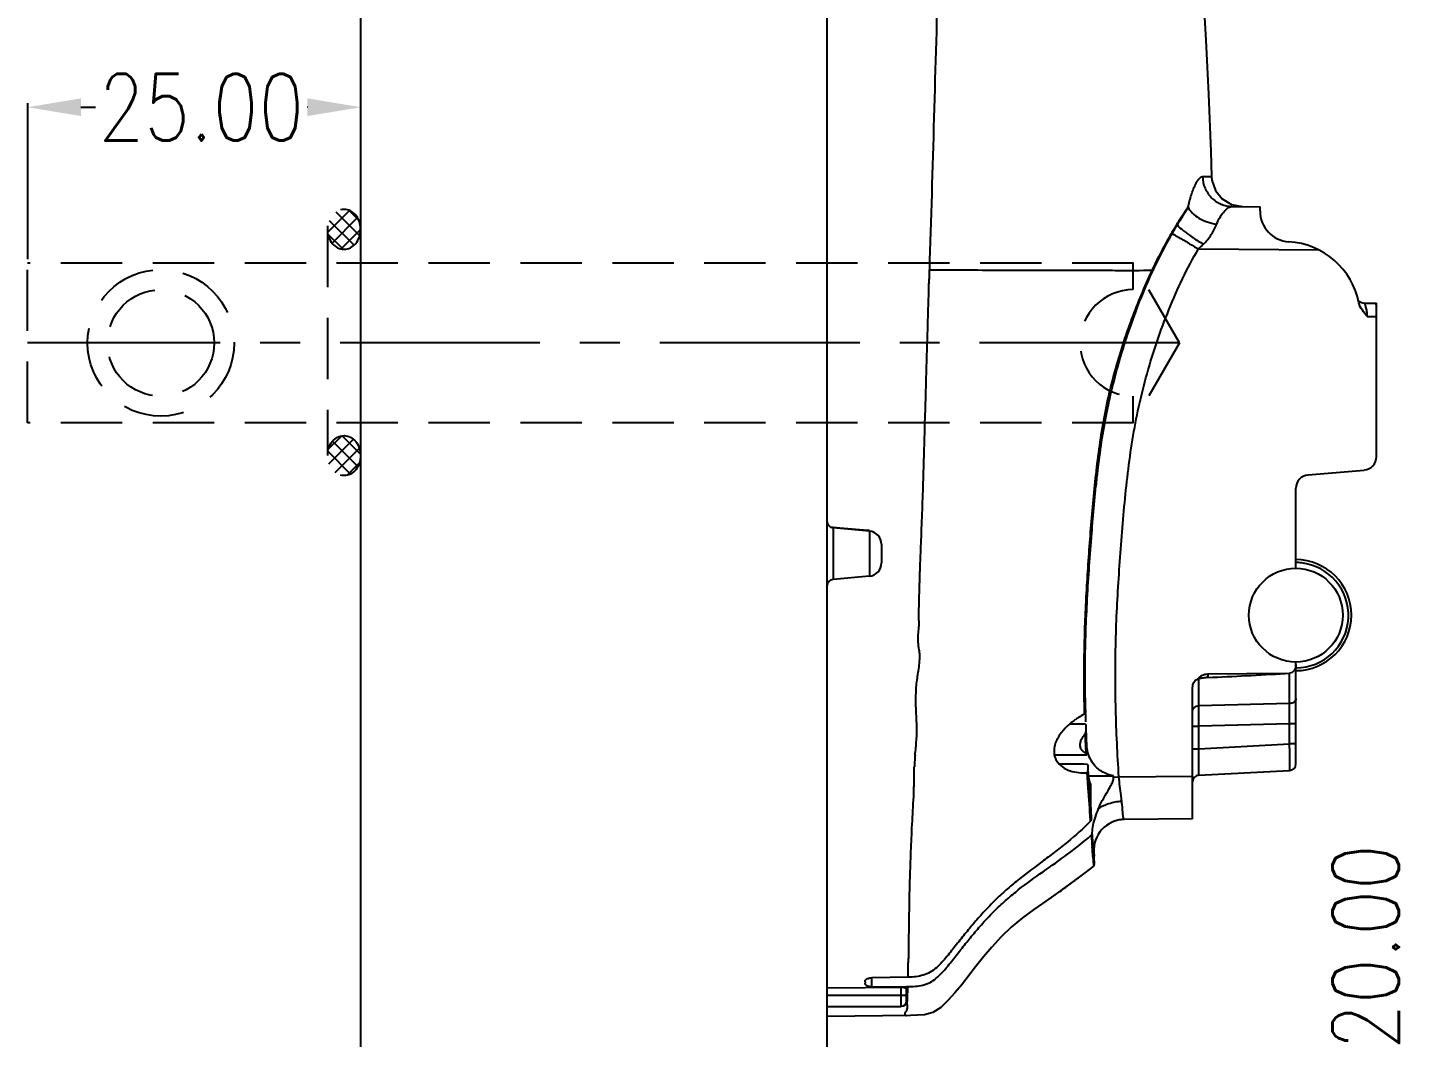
# Model space of a CAD drawing. Header units: millimetres. Extents: x 21466 to 22834, y -21631 to -20664.
# Drawn here: x 21677.8 to 21781.6, y -20911.7 to -20835.8 of the extents above; entities that cross this region are included whole.
import ezdxf

# ---------------------------------------------------------------- set-up
doc = ezdxf.new("R2010")
doc.units = ezdxf.units.MM
doc.header["$LTSCALE"] = 8
doc.linetypes.add('CENTER', pattern=[2, 1.25, -0.25, 0.25, -0.25])
doc.linetypes.add('HIDDEN', pattern=[0.375, 0.25, -0.125])
doc.layers.get('DEFPOINTS').update_dxf_attribs({"color": 6})
for name, color, linetype in [('Cav-cor', 30, 'Continuous'), ('PRODUCT', 1, 'Continuous'), ('WT', 4, 'Continuous')]:
    doc.layers.add(name, color=color, linetype=linetype)
doc.layers.add('dim', color=3, linetype='Continuous', lineweight=15)
doc.styles.get("Standard").update_dxf_attribs({"font": 'txt.shx', "width": 0.8, "bigfont": 'chineset.shx'})
doc.dimstyles.new('ISO-25', dxfattribs={"dimtxt": 5, "dimasz": 4, "dimexe": 0.3, "dimexo": 0.3, "dimtad": 0, "dimzin": 1, "dimdsep": 46, "dimtxsty": 'Standard', "dimcen": 0, "dimclrd": 3, "dimclre": 3, "dimclrt": 3, "dimazin": 0, "dimtfac": 1, "dimtofl": 0, "dimtmove": 0, "dimatfit": 0, "dimfxl": 0, "dimarcsym": 0})

# ---------------------------------------------------------------- blocks, each defined once
blk = doc.blocks.new('20160823.084159')
at = {"layer": 'Cav-cor', "color": 241}
for p, q in [((-8.83, 225.99), (-8.83, -38.06)), ((19.36, 177.46), (20.05, 177.47)), ((21.53, 175.37), (22.33, 175.21)), ((21.6, 175.22), (23.68, 175.2)), ((23.68, 174.88), (23.68, 175.2)), ((19.06, 172.03), (28.11, 171.95)), ((15.57, 170.43), (15.54, 170.37)), ((15.62, 170.4), (15.59, 170.34)), ((31.51, 167.96), (32.34, 167.96)), ((32.42, 156.42), (32.42, 167.96)), ((31.72, 166.95), (32.42, 166.95)), ((27.29, 155.05), (31.51, 155.42)), ((26.37, 148.04), (26.37, 154.05)), ((-8.54, 151.14), (-8.37, 151.12)), ((-8.37, 151.12), (-7.85, 151.08)), ((-8.37, 151.08), (-8.37, 147.21)), ((-5.64, 150.84), (-8.37, 151.08)), ((-7.85, 151.08), (-5.78, 150.9)), ((-5.64, 150.84), (-5.64, 147.45)), ((-4.73, 149.84), (-4.73, 148.44)), ((-5.64, 147.45), (-8.37, 147.21)), ((10.67, 145.37), (10.66, 145.14)), ((10.66, 145.14), (10.65, 144.98)), ((25.56, 140.13), (19.75, 140.08)), ((25.56, 140.13), (25.9, 140.15)), ((25.9, 137.88), (25.9, 140.15)), ((26.37, 133.35), (26.37, 141)), ((18.62, 129.21), (18.62, 139.09)), ((19.1, 137.71), (19.1, 139.74)), ((10.49, 137.2), (10.49, 137.09)), ((25.9, 137.88), (19.1, 137.71)), ((9.42, 136.35), (10.59, 136.35)), ((10.59, 136.31), (10.59, 136.35)), ((18.62, 136.18), (19.1, 136.18)), ((25.9, 136.35), (19.1, 136.18)), ((19.1, 134.49), (19.1, 136.18)), ((25.9, 134.85), (25.9, 136.35)), ((26.37, 136.35), (25.9, 136.35)), ((19.1, 134.49), (25.9, 134.85)), ((26.37, 134.85), (25.9, 134.85)), ((8.25, 134.04), (10.69, 134.04)), ((10.69, 134.04), (10.69, 134.07)), ((18.62, 134.49), (19.1, 134.49)), ((10.77, 132.72), (10.76, 132.84)), ((19.1, 132.49), (25.9, 132.85)), ((10.68, 132.69), (10.69, 132.57)), ((10.77, 132.72), (10.78, 132.58)), ((10.77, 132.44), (12.69, 132.44)), ((10.8, 132.23), (10.82, 132.23)), ((10.8, 132.23), (10.8, 132.23)), ((12.69, 132.35), (12.69, 132.44)), ((12.69, 132.35), (13.09, 132.38)), ((13.09, 132.38), (18.62, 132.43)), ((10.94, 130.17), (10.94, 130.12)), ((10.94, 130.12), (10.97, 129.71)), ((10.97, 129.71), (11, 129.43)), ((11, 129.43), (11.01, 129.25)), ((18.62, 129.21), (13.48, 129.17)), ((11.01, 127.99), (11.05, 127.52)), ((11.19, 126.81), (11.16, 127.24)), ((11.2, 126.7), (11.22, 126.41)), ((11.18, 125.66), (10.54, 125.17)), ((11.13, 126.4), (11.15, 126.09)), ((11.15, 126.09), (11.18, 125.7)), ((11.18, 125.7), (11.18, 125.66)), ((11.26, 125.84), (11.26, 125.84)), ((9.66, 124.51), (8.29, 123.5)), ((10.54, 125.17), (9.66, 124.51)), ((8.29, 123.5), (7.79, 123.15)), ((7.92, 123.25), (6.71, 122.41)), ((7.92, 123.25), (7.98, 123.29)), ((-2.73, 117.33), (-5.47, 117.28)), ((-5.47, 116.61), (-5.47, 117.28)), ((-8.83, 116.52), (-5.96, 116.55)), ((-5.97, 116.98), (-5.97, 116.87)), ((-5.96, 116.55), (-3.25, 116.58)), ((-5.47, 116.61), (-2.85, 116.62)), ((-3.25, 115.13), (-3.25, 116.58)), ((-2.85, 116.62), (-2.75, 116.62)), ((-2.85, 115.54), (-2.85, 116.38)), ((-2.77, 115.98), (-2.76, 116.28)), ((-2.85, 115.94), (-8.83, 115.94)), ((-8.83, 115.13), (-3.25, 115.13)), ((-2.56, 114.44), (-8.83, 114.38))]:
    blk.add_line(p, q, dxfattribs=at)
for points in [[(15.83, 210.01), (16.7, 208.19), (17.59, 205.21), (18.22, 202.05), (18.71, 198.7), (19.09, 195.2), (19.39, 191.55), (19.62, 187.71), (19.82, 183.65), (19.99, 179.35), (20.05, 177.47)], [(20.05, 177.47), (20.07, 177.19), (20.33, 176.42), (20.84, 175.79), (21.53, 175.37)], [(6.71, 122.41), (5.84, 121.78), (5, 121.09), (4.24, 120.36), (3.54, 119.59), (2.92, 118.85), (2.33, 118.1), (1.26, 116.73)], [(1.26, 116.73), (0.78, 116.14), (0.28, 115.59), (-0.29, 115.06), (-0.89, 114.68), (-1.51, 114.5), (-2.56, 114.44)]]:
    blk.add_lwpolyline(points, dxfattribs=at)
blk.add_circle((26.37, 144.52), 3.52, dxfattribs=at)
for centre, radius, start, end in [((41.5, 158.91), 28.34, 145.0073, 147.758), ((25.99, 174.88), 2.31, 180, 266.4167), ((44.53, 157.06), 31.89, 149.4783, 151.096), ((42.96, 157.99), 30.06, 148.0514, 149.4873), ((42.61, 158.2), 29.61, 148.0571, 149.6576), ((41.89, 158.65), 28.81, 147.7541, 148.0473), ((47.75, 155.3), 35.56, 151.1177, 154.8189), ((46.39, 156.07), 33.94, 150.2879, 155.0293), ((43.49, 157.68), 30.63, 149.6519, 150.211), ((31.18, 159.84), 17.19, 133.141, 134.8488), ((25.49, 166.85), 5.73, 11.296, 86.4167), ((31.51, 168.46), 0.502, 219.9714, 269.9997), ((32.34, 168.46), 0.502, 269.9979, 279.7642), ((59.65, 150.2), 48.45, 159.9261, 167.1859), ((59.39, 150.26), 48.18, 161.4494, 166.6993), ((57.83, 150.65), 46.58, 167.2299, 168.2015), ((58.07, 150.59), 46.82, 166.7218, 167.4522), ((57.79, 150.66), 46.53, 167.4522, 168.2312), ((86.01, 146.5), 75.06, 172.9757, 173.3274), ((31.42, 156.42), 1, 275, 0), ((94.2, 145.55), 83.3, 173.3293, 174.0998), ((27.37, 154.05), 1, 95, 180), ((-8.33, 151.58), 0.5, 180.0017, 265.0001), ((-5.87, 149.89), 1.01, 75.9019, 85.0032), ((-5.73, 149.84), 1, 0.0001, 85), ((-5.73, 148.44), 1, 275, 0), ((26.37, 144.52), 4.17, 270, 90), ((26.37, 144.51), 3.95, 270.0129, 83.9173), ((26.37, 144.5), 3.97, 83.9357, 89.6647), ((-8.33, 146.71), 0.5, 95, 180), ((142.66, 138.67), 132.16, 177.1, 177.2389), ((112.25, 140.04), 101.72, 179.725, 181.5985), ((19.76, 139.08), 1, 90.497, 140.9199), ((4.93, 483.9), 344.38, 272.4673, 273.4358), ((68.88, 140.5), 49.13, 180.4873, 180.7777), ((13.49, 131.52), 6.32, 118.3004, 123.0138), ((127.08, 140.39), 116.56, 181.5592, 181.9133), ((13.44, 131.6), 6.23, 123.0204, 125.5534), ((134.22, 140.63), 123.7, 181.9999, 182.2439), ((142.32, 140.82), 131.88, 182.2814, 182.6017), ((141.25, 140.91), 130.74, 182.2479, 182.6376), ((150.74, 141.34), 140.24, 182.6373, 182.9722), ((28.73, 131.31), 31.06, 175.0231, 175.4632), ((146.83, 141.02), 136.4, 182.5984, 182.8872), ((12.98, 134.81), 2.32, 183.8714, 198.8285), ((13.05, 134.83), 2.39, 198.8307, 213.6842), ((11.94, 132.54), 14.22, 176.459, 177.6231), ((17.52, 132.19), 19.81, 175.4442, 176.4479), ((169.66, 142.37), 159.18, 183.259, 183.4329), ((13.09, 134.86), 2.44, 213.6742, 217.5458), ((25.87, 133.35), 0.5, 273, 359.9999), ((10.39, 136.58), 3.9, 270.0328, 274.2762), ((173.04, 142.47), 162.65, 183.4897, 183.6153), ((184.74, 143.21), 174.37, 183.6155, 183.7552), ((201.54, 144.31), 191.21, 183.7553, 183.9508), ((180.61, 143.03), 170.16, 183.5222, 183.6396), ((180.28, 143.01), 169.82, 183.5221, 183.6397), ((12.96, 132.7), 2.18, 186.2949, 189.3416), ((13.17, 132.73), 2.4, 189.2782, 192.0574), ((187.58, 143.47), 177.14, 183.6397, 183.7762), ((199.83, 144.29), 189.41, 183.7769, 183.9438), ((19.12, 132), 0.5, 93.0005, 180.0091), ((-24.6, 132.16), 22.31, 357.4065, 358.6619), ((284.49, 150.07), 274.35, 183.9562, 184.2083), ((278.29, 149.73), 268.06, 183.9516, 184.1837), ((13.51, 126.85), 2.31, 90.5, 184.0383), ((13.5, 126.87), 2.3, 108.9517, 112.2701), ((13.5, 126.84), 2.33, 90.5739, 108.8986), ((13.51, 126.85), 2.32, 132.2036, 145.9225), ((-117.53, 117.92), 128.94, 3.7675, 4.0877), ((-10.42, 125.17), 21.68, 4.0377, 4.3557), ((13.49, 126.86), 2.3, 162.9737, 164.4773), ((11.06, 125.82), 0.201, 307.4921, 3.7752), ((-173.24, 113.65), 184.9, 3.7821, 3.9561), ((-45.2, 197.56), 91.36, 306.715, 307.2811), ((-19.86, 163.19), 48.65, 304.902, 305.7203), ((-26.43, 172.34), 59.92, 305.7169, 306.7439), ((-56.38, 118.67), 53.67, 357.452, 357.8151), ((-3.25, 115.54), 0.402, 270, 0)]:
    blk.add_arc(centre, radius, start, end, dxfattribs=at)
at = {"layer": 'Cav-cor', "color": 241, "extrusion": (0, 0, -1)}
for centre, major_axis, ratio, start_param, end_param in [((25.87, 140.81), (-0.007, 0.653), 0.765986, 1.584371, 3.102807), ((-5.97, 135.19), (-287.9, 1.78), 0.006171, 4.654314, 4.661693)]:
    blk.add_ellipse(centre, major_axis=major_axis, ratio=ratio, start_param=start_param, end_param=end_param, dxfattribs=at)
at = {"layer": 'Cav-cor', "color": 241}
for points, knots in [([(-0.25, 200.59), (-0.32, 198.19), (-0.51, 191.95), (-0.8, 181.9), (-1.02, 174.26), (-1.14, 170.45)], [0, 0, 0, 0, 0.239211, 0.620484, 1, 1, 1, 1]), ([(18.28, 175.16), (18.35, 175.48), (18.47, 175.93), (18.66, 176.48), (18.8, 176.82), (18.95, 177.09), (19.1, 177.31), (19.26, 177.45), (19.36, 177.46)], [0, 0, 0, 0, 0.375783, 0.536661, 0.676168, 0.79234, 0.884179, 1, 1, 1, 1]), ([(19.36, 177.46), (19.37, 177.16), (19.5, 176.58), (20, 175.84), (20.73, 175.34), (21.32, 175.22), (21.6, 175.22)], [0, 0, 0, 0, 0.25213, 0.50293, 0.752029, 1, 1, 1, 1]), ([(17.49, 173.86), (17.56, 173.98), (17.83, 174.41), (18.09, 174.84), (18.28, 175.16)], [0, 0, 0, 0, 0.271667, 1, 1, 1, 1]), ([(18.28, 175.16), (18.36, 175), (18.6, 174.69), (19.1, 174.32), (19.72, 174.04), (20.18, 173.92), (20.42, 173.88)], [0, 0, 0, 0, 0.206674, 0.449578, 0.719326, 1, 1, 1, 1]), ([(20.42, 173.88), (20.5, 174.08), (20.67, 174.42), (20.94, 174.8), (21.16, 175.02), (21.35, 175.16), (21.51, 175.22), (21.6, 175.22)], [0, 0, 0, 0, 0.340823, 0.623245, 0.740429, 0.841403, 1, 1, 1, 1]), ([(17.49, 173.86), (17.48, 173.84), (17.52, 173.76), (17.61, 173.67), (17.79, 173.51), (18.02, 173.33), (18.32, 173.11), (18.79, 172.78), (19.17, 172.54), (19.43, 172.38)], [0, 0, 0, 0, 0.026955, 0.086634, 0.180303, 0.304915, 0.455546, 0.626278, 1, 1, 1, 1]), ([(19.43, 172.38), (19.66, 172.6), (20.04, 173.07), (20.31, 173.61), (20.42, 173.88)], [0, 0, 0, 0, 0.520865, 1, 1, 1, 1]), ([(17.09, 173.2), (17.08, 173.2), (17.09, 173.19), (17.09, 173.19), (17.11, 173.18), (17.13, 173.17), (17.18, 173.14), (17.24, 173.1), (17.32, 173.05), (17.42, 172.99), (17.54, 172.92), (17.72, 172.82), (17.97, 172.67), (18.31, 172.47), (18.68, 172.25), (18.93, 172.1), (19.06, 172.03)], [0, 0, 0, 0, 0.001228, 0.004849, 0.010855, 0.019229, 0.043008, 0.076016, 0.11791, 0.168265, 0.226651, 0.292497, 0.443874, 0.61672, 0.804681, 1, 1, 1, 1]), ([(13.09, 132.38), (12.98, 134.07), (12.81, 137.45), (12.81, 141.68), (12.94, 145.06), (13.09, 147.6), (13.28, 150.13), (13.55, 153.5), (13.94, 156.87), (14.56, 160.19), (15.18, 162.66), (15.93, 165.08), (16.82, 167.47), (17.84, 169.8), (18.63, 171.3), (19.06, 172.03)], [0, 0, 0, 0, 0.124962, 0.249921, 0.312406, 0.374886, 0.437365, 0.499842, 0.624827, 0.687304, 0.749791, 0.812333, 0.87494, 0.937517, 1, 1, 1, 1]), ([(-2.21, 134), (-2.17, 134.38), (-2.12, 134.94), (-2.07, 135.69), (-2.08, 136.26), (-2.11, 136.82), (-2.14, 137.39), (-2.15, 137.95), (-2.15, 138.52), (-2.13, 139.09), (-2.07, 139.65), (-1.97, 140.21), (-1.89, 140.77), (-1.85, 141.25), (-1.86, 141.63), (-1.91, 142.01), (-1.98, 142.38), (-1.99, 142.76), (-1.97, 143.14), (-1.91, 143.61), (-1.92, 144.18), (-1.93, 144.75), (-1.91, 145.32), (-1.9, 145.89), (-1.88, 146.65), (-1.85, 147.6), (-1.81, 148.74), (-1.75, 150.26), (-1.67, 152.16), (-1.6, 154.45), (-1.53, 156.73), (-1.47, 159.02), (-1.41, 160.92), (-1.37, 162.45), (-1.34, 163.59), (-1.3, 164.73), (-1.27, 165.68), (-1.25, 166.45), (-1.24, 167.02), (-1.22, 167.59), (-1.2, 168.16), (-1.18, 168.73), (-1.18, 169.21), (-1.16, 169.59), (-1.12, 169.97), (-1.11, 170.26), (-1.14, 170.45)], [0, 0, 0, 0, 0.030996, 0.046481, 0.061959, 0.077466, 0.092984, 0.108503, 0.124043, 0.139598, 0.155134, 0.170686, 0.186306, 0.201915, 0.209698, 0.217503, 0.233112, 0.240867, 0.248659, 0.264312, 0.279923, 0.295537, 0.311156, 0.326778, 0.342403, 0.373661, 0.404928, 0.436202, 0.498776, 0.561386, 0.624025, 0.686683, 0.749345, 0.780675, 0.812005, 0.843334, 0.874662, 0.890326, 0.90599, 0.921653, 0.937321, 0.952982, 0.968631, 0.976483, 0.984371, 1, 1, 1, 1]), ([(-1.14, 170.45), (0.07, 170.45), (2.25, 170.45), (5.21, 170.44), (7.63, 170.43), (9.67, 170.45), (11.41, 170.44), (13.35, 170.41), (14.71, 170.42), (15.57, 170.43)], [0, 0, 0, 0, 0.217448, 0.390995, 0.53197, 0.651906, 0.755972, 0.845204, 1, 1, 1, 1]), ([(15.54, 170.37), (14.99, 169.2), (13.96, 166.71), (12.68, 162.78), (11.76, 158.59), (11.32, 155), (11.05, 152.11), (10.82, 149.24), (10.58, 145.66), (10.43, 141.41), (10.45, 138.59), (10.49, 137.2)], [0, 0, 0, 0, 0.114906, 0.238145, 0.3657, 0.494449, 0.558723, 0.622798, 0.750248, 0.876353, 1, 1, 1, 1]), ([(15.59, 170.34), (15.13, 169.35), (13.66, 165.78), (12.2, 160.67), (11.39, 155.03), (11, 150.47), (10.66, 145.77), (10.5, 141.26), (10.53, 138.41), (10.57, 137.2)], [0, 0, 0, 0, 0.095176, 0.333265, 0.465098, 0.596931, 0.744313, 0.891696, 1, 1, 1, 1]), ([(15.57, 170.43), (15.58, 170.42), (15.59, 170.39), (15.6, 170.36), (15.59, 170.34)], [0, 0, 0, 0, 0.306255, 1, 1, 1, 1]), ([(31.72, 166.95), (31.6, 167.11), (31.35, 167.41), (31.15, 167.77), (31.11, 167.97)], [0, 0, 0, 0, 0.501318, 1, 1, 1, 1]), ([(31.51, 167.96), (31.51, 167.96), (31.52, 167.95), (31.52, 167.94), (31.53, 167.91), (31.54, 167.88), (31.55, 167.83), (31.58, 167.76), (31.61, 167.65), (31.65, 167.51), (31.68, 167.33), (31.71, 167.15), (31.71, 167.02), (31.72, 166.95)], [0, 0, 0, 0, 0.005002, 0.020187, 0.045286, 0.079871, 0.123382, 0.175197, 0.301063, 0.45214, 0.622966, 0.807879, 1, 1, 1, 1]), ([(32.34, 167.96), (32.34, 167.96), (32.34, 167.95), (32.34, 167.94), (32.35, 167.91), (32.36, 167.88), (32.38, 167.84), (32.4, 167.76), (32.41, 167.71), (32.42, 167.66)], [0, 0, 0, 0, 0.016601, 0.066696, 0.14967, 0.264143, 0.408417, 0.580575, 1, 1, 1, 1]), ([(18.62, 139.09), (18.62, 139.21), (18.68, 139.47), (18.86, 139.67), (18.98, 139.71)], [0, 0, 0, 0, 0.502602, 1, 1, 1, 1]), ([(19.75, 139.83), (19.64, 139.83), (19.42, 139.8), (19.21, 139.76), (19.1, 139.74)], [0, 0, 0, 0, 0.501189, 1, 1, 1, 1]), ([(26.37, 138.26), (26.37, 138.21), (26.35, 138.11), (26.24, 137.98), (26.08, 137.9), (25.96, 137.88), (25.9, 137.88)], [0, 0, 0, 0, 0.219414, 0.457633, 0.720519, 1, 1, 1, 1]), ([(10.57, 137.2), (10.57, 137.19), (10.56, 137.14), (10.52, 137.11), (10.49, 137.09)], [0, 0, 0, 0, 0.217177, 1, 1, 1, 1]), ([(18.62, 137.33), (18.62, 137.38), (18.65, 137.48), (18.76, 137.6), (18.92, 137.68), (19.04, 137.71), (19.1, 137.71)], [0, 0, 0, 0, 0.219414, 0.457633, 0.720519, 1, 1, 1, 1]), ([(19.1, 136.18), (19.1, 136.32), (19.09, 136.83), (19.09, 137.34), (19.1, 137.71)], [0, 0, 0, 0, 0.2825, 1, 1, 1, 1]), ([(25.9, 136.35), (25.9, 136.49), (25.9, 137), (25.9, 137.51), (25.9, 137.88)], [0, 0, 0, 0, 0.282548, 1, 1, 1, 1]), ([(9.81, 136.67), (9.59, 136.51), (9.17, 136.16), (8.7, 135.64), (8.41, 135.15), (8.26, 134.75), (8.2, 134.34), (8.24, 133.94), (8.38, 133.6), (8.66, 133.24), (9.12, 132.92), (9.74, 132.72), (10.18, 132.68), (10.4, 132.68)], [0, 0, 0, 0, 0.135589, 0.276592, 0.348611, 0.420472, 0.490062, 0.555448, 0.616209, 0.673487, 0.78253, 0.890345, 1, 1, 1, 1]), ([(10.18, 134.77), (10.18, 134.8), (10.19, 134.9), (10.21, 135), (10.24, 135.08)], [0, 0, 0, 0, 0.243188, 1, 1, 1, 1]), ([(10.24, 135.08), (10.25, 135.12), (10.33, 135.3), (10.44, 135.46), (10.54, 135.57)], [0, 0, 0, 0, 0.252873, 1, 1, 1, 1]), ([(10.54, 135.57), (10.55, 135.59), (10.6, 135.65), (10.62, 135.73), (10.61, 135.78)], [0, 0, 0, 0, 0.262984, 1, 1, 1, 1]), ([(25.9, 132.85), (25.9, 132.85), (25.9, 132.86), (25.9, 132.86), (25.9, 132.87), (25.91, 132.9), (25.91, 132.94), (25.91, 133.01), (25.91, 133.09), (25.91, 133.19), (25.91, 133.31), (25.91, 133.49), (25.91, 133.75), (25.91, 134.09), (25.91, 134.46), (25.9, 134.72), (25.9, 134.85)], [0, 0, 0, 0, 0.001383, 0.005063, 0.011112, 0.01953, 0.043397, 0.076458, 0.118406, 0.16884, 0.227283, 0.293167, 0.444667, 0.617508, 0.805018, 1, 1, 1, 1]), ([(10.38, 134.3), (10.32, 134.36), (10.22, 134.5), (10.18, 134.68), (10.18, 134.77)], [0, 0, 0, 0, 0.472663, 1, 1, 1, 1]), ([(10.69, 134.07), (10.69, 134.08), (10.66, 134.12), (10.63, 134.14), (10.6, 134.15)], [0, 0, 0, 0, 0.358154, 1, 1, 1, 1]), ([(19.1, 132.49), (19.1, 132.49), (19.1, 132.5), (19.1, 132.5), (19.09, 132.52), (19.09, 132.54), (19.09, 132.59), (19.09, 132.65), (19.09, 132.73), (19.09, 132.84), (19.09, 132.95), (19.09, 133.14), (19.09, 133.4), (19.09, 133.74), (19.09, 134.11), (19.1, 134.36), (19.1, 134.49)], [0, 0, 0, 0, 0.00132, 0.004941, 0.010931, 0.019289, 0.043055, 0.076044, 0.117919, 0.168317, 0.226749, 0.29264, 0.444234, 0.617167, 0.804931, 1, 1, 1, 1]), ([(12.69, 132.44), (12.37, 132.5), (11.78, 132.72), (11.33, 133.14), (11.15, 133.37)], [0, 0, 0, 0, 0.530773, 1, 1, 1, 1]), ([(10.68, 132.69), (10.69, 132.69), (10.72, 132.7), (10.74, 132.7), (10.76, 132.7)], [0, 0, 0, 0, 0.327422, 1, 1, 1, 1]), ([(10.76, 132.7), (10.76, 132.71), (10.76, 132.71), (10.77, 132.71), (10.77, 132.72)], [0, 0, 0, 0, 0.342164, 1, 1, 1, 1]), ([(10.95, 131.82), (10.96, 131.42), (10.96, 130.62), (10.97, 129.82), (11, 129.42)], [0, 0, 0, 0, 0.500011, 1, 1, 1, 1]), ([(11.56, 129.99), (11.64, 130.19), (11.84, 130.59), (12.16, 131.16), (12.44, 131.63), (12.65, 132.02), (12.7, 132.24), (12.69, 132.35)], [0, 0, 0, 0, 0.250086, 0.500193, 0.750311, 0.875328, 1, 1, 1, 1]), ([(13.3, 130.55), (13.28, 130.69), (13.21, 131.3), (13.13, 131.91), (13.09, 132.38)], [0, 0, 0, 0, 0.22943, 1, 1, 1, 1]), ([(-2.73, 117.33), (-2.72, 117.52), (-2.73, 117.81), (-2.73, 118.21), (-2.71, 118.53), (-2.68, 118.86), (-2.68, 119.2), (-2.68, 119.55), (-2.68, 119.91), (-2.67, 120.28), (-2.67, 120.66), (-2.66, 121.06), (-2.66, 121.46), (-2.65, 121.87), (-2.64, 122.44), (-2.63, 123.49), (-2.59, 124.73), (-2.55, 126.01), (-2.51, 127.01), (-2.47, 128.03), (-2.42, 129.07), (-2.36, 130.1), (-2.32, 130.8), (-2.3, 131.15)], [0, 0, 0, 0, 0.041673, 0.063795, 0.086776, 0.110584, 0.135165, 0.160531, 0.186668, 0.213565, 0.24121, 0.269595, 0.298717, 0.328566, 0.359131, 0.422371, 0.556904, 0.627764, 0.700459, 0.774421, 0.849184, 0.924443, 1, 1, 1, 1]), ([(10.87, 129.93), (10.88, 129.85), (10.9, 129.55), (10.92, 129.25), (10.94, 129.02)], [0, 0, 0, 0, 0.262491, 1, 1, 1, 1]), ([(11.56, 129.99), (11.79, 130.16), (12.36, 130.42), (12.98, 130.53), (13.3, 130.55)], [0, 0, 0, 0, 0.470863, 1, 1, 1, 1]), ([(13.48, 129.17), (13.48, 129.17), (13.47, 129.18), (13.46, 129.19), (13.45, 129.22), (13.43, 129.28), (13.41, 129.39), (13.39, 129.55), (13.37, 129.75), (13.35, 130.09), (13.33, 130.36), (13.3, 130.55)], [0, 0, 0, 0, 0.007087, 0.021735, 0.044276, 0.074641, 0.158474, 0.27263, 0.415962, 0.586607, 1, 1, 1, 1]), ([(10.94, 129.02), (10.4, 128.48), (9.55, 127.72), (8.35, 126.78), (7.13, 125.86), (5.91, 124.95), (4.73, 123.98), (3.89, 123.21), (3.09, 122.39), (2.33, 121.54), (1.59, 120.66), (1, 119.91), (0.53, 119.32), (0.17, 118.87), (-0.2, 118.44), (-0.6, 118.03), (-1.06, 117.68), (-1.59, 117.46), (-2.15, 117.35), (-2.53, 117.33), (-2.73, 117.33)], [0, 0, 0, 0, 0.124995, 0.18751, 0.250022, 0.375044, 0.437555, 0.500064, 0.562574, 0.625084, 0.687596, 0.750108, 0.781364, 0.812621, 0.843875, 0.875121, 0.906334, 0.937533, 0.968761, 1, 1, 1, 1]), ([(-2.75, 116.62), (-2.56, 116.62), (-2.18, 116.63), (-1.62, 116.72), (-1.07, 116.91), (-0.61, 117.24), (-0.2, 117.64), (0.17, 118.07), (0.53, 118.51), (1, 119.11), (1.58, 119.85), (2.3, 120.73), (3.05, 121.59), (3.84, 122.41), (4.68, 123.18), (5.85, 124.15), (7.39, 125.25), (9.25, 126.55), (10.45, 127.49), (11.01, 127.99)], [0, 0, 0, 0, 0.031244, 0.062477, 0.093678, 0.124881, 0.156124, 0.187378, 0.218634, 0.249891, 0.312404, 0.374916, 0.437427, 0.499936, 0.562445, 0.624956, 0.749971, 0.874996, 1, 1, 1, 1]), ([(11.16, 127.24), (11.15, 127.31), (11.13, 127.61), (11.11, 127.92), (11.09, 128.16)], [0, 0, 0, 0, 0.215316, 1, 1, 1, 1]), ([(11.05, 127.52), (11.05, 127.48), (11.06, 127.35), (11.07, 127.21), (11.08, 127.12)], [0, 0, 0, 0, 0.265267, 1, 1, 1, 1]), ([(-5.81, 117.2), (-5.79, 117.21), (-5.68, 117.26), (-5.56, 117.28), (-5.47, 117.28)], [0, 0, 0, 0, 0.22307, 1, 1, 1, 1]), ([(-5.97, 116.98), (-5.97, 117.02), (-5.93, 117.11), (-5.86, 117.17), (-5.81, 117.2)], [0, 0, 0, 0, 0.436557, 1, 1, 1, 1]), ([(-5.47, 116.61), (-5.54, 116.6), (-5.66, 116.62), (-5.82, 116.67), (-5.94, 116.75), (-5.97, 116.83), (-5.97, 116.87)], [0, 0, 0, 0, 0.332501, 0.614909, 0.830464, 1, 1, 1, 1]), ([(-3.25, 116.58), (-3.2, 116.58), (-3.1, 116.57), (-2.95, 116.53), (-2.85, 116.44), (-2.85, 116.38)], [0, 0, 0, 0, 0.342172, 0.633533, 1, 1, 1, 1]), ([(-2.85, 114.43), (-2.86, 114.43), (-2.89, 114.43), (-2.93, 114.44), (-2.96, 114.44), (-2.98, 114.45), (-3, 114.45), (-2.99, 114.47), (-2.97, 114.48), (-2.95, 114.49), (-2.94, 114.51), (-2.95, 114.54), (-2.96, 114.56), (-2.97, 114.6), (-2.95, 114.67), (-2.89, 114.74), (-2.82, 114.83), (-2.79, 114.95), (-2.79, 115.13), (-2.8, 115.39), (-2.79, 115.6), (-2.79, 115.72)], [0, 0, 0, 0, 0.027767, 0.062373, 0.078562, 0.091599, 0.100221, 0.107072, 0.121313, 0.139517, 0.153096, 0.167853, 0.186055, 0.205745, 0.252213, 0.320976, 0.400144, 0.478251, 0.563218, 0.762252, 1, 1, 1, 1]), ([(-2.79, 115.72), (-2.79, 115.74), (-2.78, 115.83), (-2.78, 115.92), (-2.77, 115.98)], [0, 0, 0, 0, 0.241403, 1, 1, 1, 1])]:
    blk.add_open_spline(points, degree=3, knots=knots, dxfattribs=at)
for points in [[(19.1, 139.74), (19.06, 139.74), (19.02, 139.73), (18.98, 139.71)], [(10.6, 134.15), (10.52, 134.19), (10.45, 134.24), (10.38, 134.3)], [(-2.28, 132.07), (-2.28, 132.42), (-2.28, 132.77), (-2.27, 133.13)], [(-2.29, 131.63), (-2.28, 131.78), (-2.28, 131.92), (-2.28, 132.07)], [(10.78, 132.58), (10.78, 132.54), (10.78, 132.5), (10.79, 132.46)], [(10.82, 132.23), (10.85, 132.09), (10.9, 131.95), (10.95, 131.82)], [(11.32, 129.35), (11.39, 129.57), (11.47, 129.78), (11.56, 129.99)], [(11.01, 129.16), (11, 129.11), (10.97, 129.06), (10.94, 129.02)], [(11.01, 129.25), (11.01, 129.22), (11.01, 129.19), (11.01, 129.16)], [(11.09, 128.16), (11.1, 128.36), (11.12, 128.55), (11.16, 128.74)], [(11.16, 128.74), (11.2, 128.95), (11.25, 129.15), (11.32, 129.35)], [(11.01, 127.99), (11.06, 128.03), (11.09, 128.1), (11.09, 128.16)]]:
    blk.add_open_spline(points, degree=3, dxfattribs=at)
blk = doc.blocks.new('*D26969')
at = {"layer": 'DEFPOINTS', "color": 0}
for p in [(21760.7, -20920.53), (21778.28, -20920.53), (21760.7, -20940.53)]:
    blk.add_point(p, dxfattribs=at)
at = {"layer": 'dim', "color": 3, "lineweight": -2}
for p, q in [((21778.28, -20916.53), (21778.28, -20912.53)), ((21761, -20920.53), (21778.58, -20920.53)), ((21761, -20940.53), (21778.58, -20940.53)), ((21778.28, -20944.53), (21778.28, -20948.53))]:
    blk.add_line(p, q, dxfattribs=at)
at = {"layer": 'dim', "color": 3}
for points in [[(21777.61, -20916.53), (21778.94, -20916.53), (21778.28, -20920.53)], [(21778.94, -20944.53), (21777.61, -20944.53), (21778.28, -20940.53)]]:
    blk.add_solid(points, dxfattribs=at)
at = {"layer": 'dim', "color": 3, "insert": (21778.28, -20904.91), "char_height": 5, "attachment_point": 5, "rotation": 90}
blk.add_mtext('20.00', dxfattribs=at)
blk = doc.blocks.new('*D27054')
at = {"layer": 'DEFPOINTS', "color": 0}
for p in [(21702.84, -20841.83), (21677.84, -20853.53), (21702.84, -20853.53)]:
    blk.add_point(p, dxfattribs=at)
at = {"layer": 'dim', "color": 3, "lineweight": -2}
for p, q in [((21677.84, -20853.23), (21677.84, -20841.53)), ((21681.84, -20841.83), (21682.92, -20841.83)), ((21698.84, -20841.83), (21698.83, -20841.83)), ((21702.84, -20853.23), (21702.84, -20841.53))]:
    blk.add_line(p, q, dxfattribs=at)
at = {"layer": 'dim', "color": 3}
for points in [[(21681.84, -20841.16), (21681.84, -20842.49), (21677.84, -20841.83)], [(21698.84, -20842.49), (21698.84, -20841.16), (21702.84, -20841.83)]]:
    blk.add_solid(points, dxfattribs=at)
at = {"layer": 'dim', "color": 3, "insert": (21690.88, -20841.83), "char_height": 5, "attachment_point": 5}
blk.add_mtext('25.00', dxfattribs=at)

msp = doc.modelspace()

# ---------------------------------------------------------------- linework, layer by layer
at = {"layer": 'Cav-cor', "color": 241}
for p, q in [((21702.836, -20778.032), (21702.836, -21083.032)), ((21737.836, -20778.032), (21737.836, -21083.032))]:
    msp.add_line(p, q, dxfattribs=at)
at = {"layer": 'WT', "color": 183, "linetype": 'HIDDEN', "ltscale": 2.3}
for p, q in [((21700.354, -20851.244), (21702.01, -20849.587)), ((21700.47, -20850.326), (21702.338, -20852.194)), ((21700.685, -20852.035), (21702.599, -20850.122)), ((21700.965, -20849.698), (21702.764, -20851.498)), ((21701.956, -20849.567), (21702.692, -20850.303)), ((21700.336, -20850.748), (21700.336, -20867.999)), ((21700.372, -20851.351), (21701.516, -20852.494)), ((21701.368, -20852.475), (21702.836, -20851.007)), ((21702.836, -20850.998), (21702.836, -20867.999)), ((21760.834, -20853.532), (21677.836, -20853.532)), ((21677.836, -20865.532), (21677.836, -20853.532)), ((21764.298, -20859.532), (21760.834, -20853.532)), ((21760.834, -20855.532), (21760.834, -20853.532)), ((21764.298, -20859.532), (21760.834, -20865.532)), ((21760.834, -20865.532), (21760.834, -20863.532)), ((21760.834, -20865.532), (21677.836, -20865.532)), ((21700.402, -20867.524), (21701.41, -20866.515)), ((21700.444, -20868.604), (21702.289, -20866.759)), ((21700.727, -20866.911), (21702.633, -20868.817)), ((21701.448, -20866.509), (21702.832, -20867.894)), ((21700.367, -20867.674), (21702.072, -20869.379)), ((21700.911, -20869.26), (21702.741, -20867.429)), ((21701.824, -20869.47), (21702.749, -20868.544))]:
    msp.add_line(p, q, dxfattribs=at)
at = {"layer": 'WT', "color": 183, "linetype": 'CENTER', "ltscale": 1.5}
msp.add_line((21764.298, -20859.532), (21677.836, -20859.532), dxfattribs=at)
at = {"layer": 'WT', "color": 183, "linetype": 'HIDDEN', "ltscale": 2.3}
for radius in [5.5, 4]:
    msp.add_circle((21687.836, -20859.532), radius, dxfattribs=at)
msp.add_arc((21760.834, -20859.532), 4, 90, 270, dxfattribs=at)
at = {"layer": 'WT', "color": 183, "linetype": 'HIDDEN', "ltscale": 2.3, "extrusion": (0, 0, -1)}
msp.add_ellipse((21701.586, -20850.998), major_axis=(0, -1.5), ratio=0.8333418, dxfattribs=at)
at = {"layer": 'WT', "color": 183, "linetype": 'HIDDEN', "ltscale": 2.3}
msp.add_ellipse((21701.586, -20867.999), major_axis=(0, 1.5), ratio=0.8333418, dxfattribs=at)

# ---------------------------------------------------------------- block references
at = {"layer": 'PRODUCT'}
msp.add_blockref('20160823.084159', (21746.667, -21024.502), dxfattribs=at)

# ---------------------------------------------------------------- dimensions: what is measured, and where the dimension line sits
at = {"layer": 'dim'}
dim = msp.add_linear_dim(base=(21702.836, -20841.826), p1=(21677.836, -20853.532), p2=(21702.836, -20853.532), dimstyle='ISO-25', dxfattribs=at)
dim.commit()
dim.dimension.update_dxf_attribs({"geometry": '*D27054', "text_midpoint": (21690.876, -20841.826), "dimtype": 160})
dim = msp.add_linear_dim(base=(21778.278, -20920.532), p1=(21760.696, -20940.532), p2=(21760.696, -20920.532), angle=90, dimstyle='ISO-25', dxfattribs=at)
dim.commit()
dim.dimension.update_dxf_attribs({"geometry": '*D26969', "text_midpoint": (21778.278, -20904.907)})

doc.saveas('drawing.dxf')
